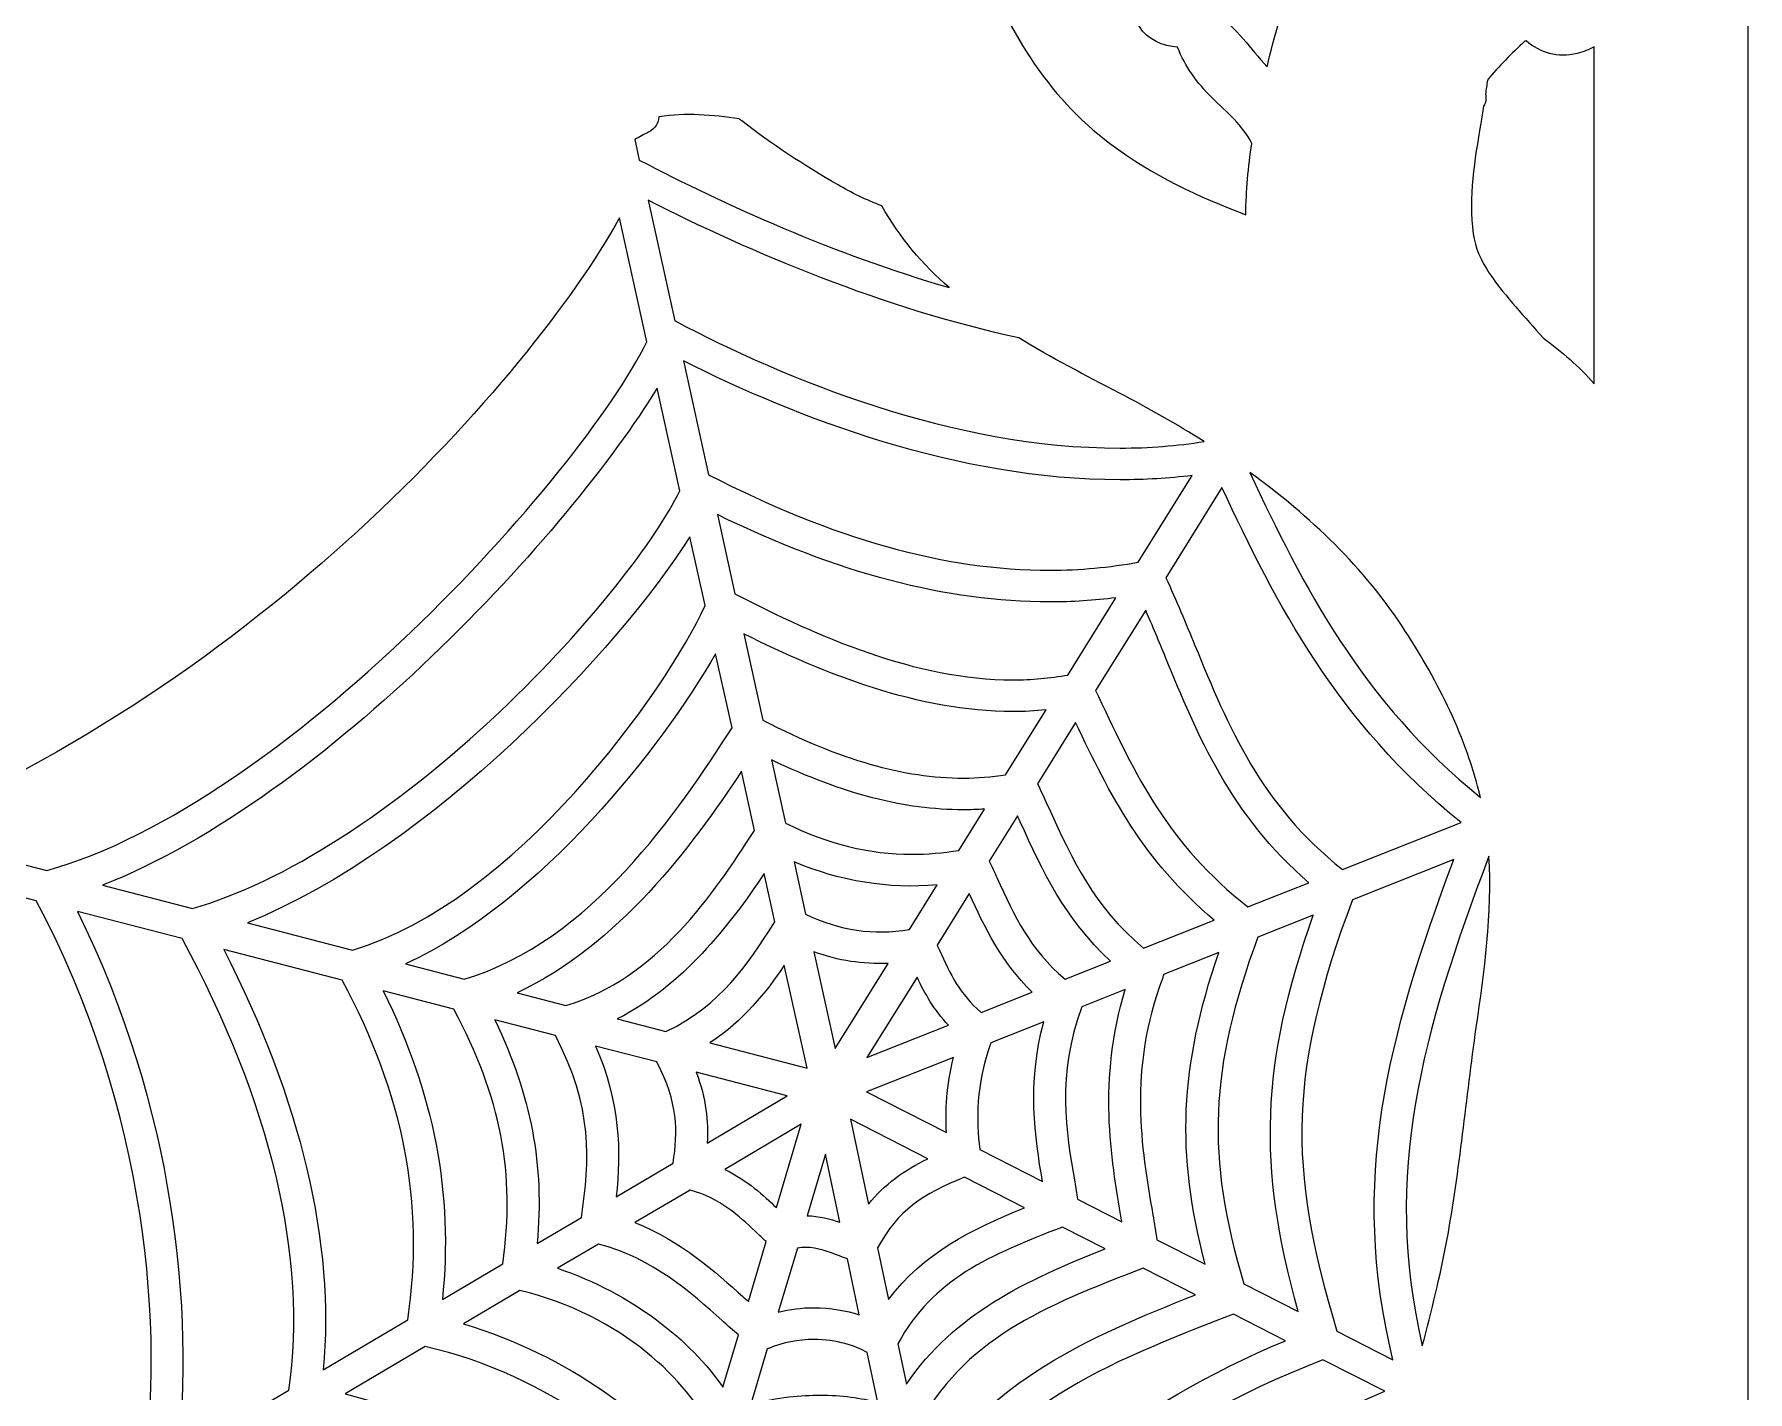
# Model space of a CAD drawing. Header units: centimetres. Extents: x -11 to 11, y -68 to 67.
# Drawn here: x 2.67 to 11.25, y 24.31 to 31.1 of the extents above; entities that cross this region are included whole.
import ezdxf

# ---------------------------------------------------------------- set-up
doc = ezdxf.new("R2010")
doc.units = ezdxf.units.CM
doc.header["$MEASUREMENT"] = 0
doc.layers.add('Layer 1', color=7, linetype='Continuous')

msp = doc.modelspace()

# ---------------------------------------------------------------- linework, layer by layer
at = {"layer": 'Layer 1', "color": 250}
for points, knots in [([(11.23119, 67.4996), (11.23119, 67.4996), (11.23119, 67.49999), (11.23119, 67.49999), (11.23119, 67.49999), (11.23119, 67.49999), (-11.25, 67.49999), (-11.25, 67.49999), (-11.25, 67.49999), (-11.25, 67.49999), (-11.25, 22.82991), (-11.25, 22.82991), (-11.25, 22.82991), (-11.25, 22.82991), (-11.25, 22.65116), (-11.25, 22.65116), (-11.25, 22.65116), (-11.25, 22.65116), (-11.25, 22.52506), (-11.25, 22.52506), (-11.25, 22.52506), (-11.25, 22.52506), (-11.25, 22.52284), (-11.25, 22.52284), (-11.25, 22.52284), (-11.25, 22.52284), (-11.25, 22.23765), (-11.25, 22.23765), (-11.25, 22.23765), (-11.25, 22.23765), (-11.25, 22.12359), (-11.25, 22.12359), (-11.25, 22.12359), (-11.25, 22.12359), (-11.25, -22.12435), (-11.25, -22.12435), (-11.25, -22.12435), (-11.25, -22.12435), (-11.25, -22.6495), (-11.25, -22.6495), (-11.25, -22.6495), (-11.25, -22.6495), (-11.25, -66.75004), (-11.25, -66.75004), (-11.25, -66.75004), (-11.25, -66.75004), (-11.25, -67.47622), (-11.25, -67.47622), (-11.25, -67.47622), (-11.25, -67.47622), (-11.25, -67.50001), (-11.25, -67.50001), (-11.25, -67.50001), (-11.25, -67.50001), (-5.83652, -67.5), (-5.83652, -67.5), (-5.83652, -67.5), (-5.83652, -67.5), (2.7491, -67.5), (2.7491, -67.5), (2.7491, -67.5), (2.7491, -67.5), (10.49996, -67.5), (10.49996, -67.5), (10.49996, -67.5), (10.49996, -67.5), (11.24998, -67.5), (11.24998, -67.5), (11.24998, -67.5), (11.24998, -67.5), (11.24998, -66.74999), (11.24998, -66.74999), (11.24998, -66.74999), (11.24998, -66.74999), (11.24998, -63.63576), (11.24998, -63.63576), (11.24998, -63.63576), (11.24998, -63.63576), (11.24998, -58.95271), (11.24998, -58.95271), (11.24998, -58.95271), (11.24998, -58.95271), (11.24998, -53.97423), (11.24998, -53.97423), (11.24998, -53.97423), (11.24998, -53.97423), (11.24998, -41.44171), (11.24998, -41.44171), (11.24998, -41.44171), (11.24998, -41.44171), (11.24998, -33.33805), (11.24998, -33.33805), (11.24998, -33.33805), (11.24998, -33.33805), (11.24998, -30.2047), (11.24998, -30.2047), (11.24998, -30.2047), (11.24998, -30.2047), (11.24998, -22.12427), (11.24998, -22.12427), (11.24998, -22.12427), (11.24998, -22.12427), (11.2499, -22.12428), (11.2499, -22.12428), (11.2499, -22.12428), (11.2499, -22.12428), (11.2499, -19.54332), (11.2499, -19.54332), (11.2499, -19.54332), (11.2499, -19.54332), (11.2499, -15.65183), (11.2499, -15.65183), (11.2499, -15.65183), (11.2499, -15.65183), (11.2499, -6.73389), (11.2499, -6.73389), (11.2499, -6.73389), (11.2499, -6.73389), (11.2499, -6.44555), (11.2499, -6.44555), (11.2499, -6.44555), (11.2499, -6.44555), (11.2499, 0.06511), (11.2499, 0.06511), (11.2499, 0.06511), (11.2499, 0.06511), (11.2499, 7.2826), (11.2499, 7.2826), (11.2499, 7.2826), (11.2499, 7.2826), (11.2499, 10.16764), (11.2499, 10.16764), (11.2499, 10.16764), (11.2499, 10.16764), (11.2499, 15.55805), (11.2499, 15.55805), (11.2499, 15.55805), (11.2499, 15.55805), (11.2499, 22.12395), (11.2499, 22.12395), (11.2499, 22.12395), (11.2499, 22.12395), (11.24998, 22.12395), (11.24998, 22.12395), (11.24998, 22.12395), (11.24998, 22.12395), (11.24998, 44.14271), (11.24998, 44.14271), (11.24998, 44.14271), (11.24998, 44.14271), (11.24998, 45.16697), (11.24998, 45.16697), (11.24998, 45.16697), (11.24998, 45.16697), (11.24998, 49.99241), (11.24998, 49.99241), (11.24998, 49.99241), (11.24998, 49.99241), (11.24998, 50.19312), (11.24998, 50.19312), (11.24998, 50.19312), (11.24998, 50.19312), (11.24998, 51.96308), (11.24998, 51.96308), (11.24998, 51.96308), (11.24998, 51.96308), (11.24998, 52.07288), (11.24998, 52.07288), (11.24998, 52.07288), (11.24998, 52.07288), (11.24998, 52.74908), (11.24998, 52.74908), (11.24998, 52.74908), (11.24998, 52.74908), (11.24998, 52.93143), (11.24998, 52.93143), (11.24998, 52.93143), (11.24998, 52.93143), (11.24998, 67.4996), (11.24998, 67.4996), (11.24998, 67.4996), (11.24998, 67.4996), (11.23119, 67.4996), (11.23119, 67.4996)], [0, 0, 0, 0, 0.0212766, 0.0212766, 0.0212766, 0.0212766, 0.0425532, 0.0425532, 0.0425532, 0.0425532, 0.0638298, 0.0638298, 0.0638298, 0.0638298, 0.0851064, 0.0851064, 0.0851064, 0.0851064, 0.106383, 0.106383, 0.106383, 0.106383, 0.1276596, 0.1276596, 0.1276596, 0.1276596, 0.1489362, 0.1489362, 0.1489362, 0.1489362, 0.1702128, 0.1702128, 0.1702128, 0.1702128, 0.1914894, 0.1914894, 0.1914894, 0.1914894, 0.212766, 0.212766, 0.212766, 0.212766, 0.2340426, 0.2340426, 0.2340426, 0.2340426, 0.2553191, 0.2553191, 0.2553191, 0.2553191, 0.2765957, 0.2765957, 0.2765957, 0.2765957, 0.2978723, 0.2978723, 0.2978723, 0.2978723, 0.3191489, 0.3191489, 0.3191489, 0.3191489, 0.3404255, 0.3404255, 0.3404255, 0.3404255, 0.3617021, 0.3617021, 0.3617021, 0.3617021, 0.3829787, 0.3829787, 0.3829787, 0.3829787, 0.4042553, 0.4042553, 0.4042553, 0.4042553, 0.4255319, 0.4255319, 0.4255319, 0.4255319, 0.4468085, 0.4468085, 0.4468085, 0.4468085, 0.4680851, 0.4680851, 0.4680851, 0.4680851, 0.4893617, 0.4893617, 0.4893617, 0.4893617, 0.5106383, 0.5106383, 0.5106383, 0.5106383, 0.5319149, 0.5319149, 0.5319149, 0.5319149, 0.5531915, 0.5531915, 0.5531915, 0.5531915, 0.5744681, 0.5744681, 0.5744681, 0.5744681, 0.5957447, 0.5957447, 0.5957447, 0.5957447, 0.6170213, 0.6170213, 0.6170213, 0.6170213, 0.6382979, 0.6382979, 0.6382979, 0.6382979, 0.6595745, 0.6595745, 0.6595745, 0.6595745, 0.6808511, 0.6808511, 0.6808511, 0.6808511, 0.7021277, 0.7021277, 0.7021277, 0.7021277, 0.7234043, 0.7234043, 0.7234043, 0.7234043, 0.7446809, 0.7446809, 0.7446809, 0.7446809, 0.7659574, 0.7659574, 0.7659574, 0.7659574, 0.787234, 0.787234, 0.787234, 0.787234, 0.8085106, 0.8085106, 0.8085106, 0.8085106, 0.8297872, 0.8297872, 0.8297872, 0.8297872, 0.8510638, 0.8510638, 0.8510638, 0.8510638, 0.8723404, 0.8723404, 0.8723404, 0.8723404, 0.893617, 0.893617, 0.893617, 0.893617, 0.9148936, 0.9148936, 0.9148936, 0.9148936, 0.9361702, 0.9361702, 0.9361702, 0.9361702, 0.9574468, 0.9574468, 0.9574468, 0.9574468, 1, 1, 1, 1]), ([(9.1331, 32.69326), (9.24163, 32.61388), (9.4334, 32.48244), (9.4061, 32.32427), (9.4061, 32.32427), (9.37639, 32.15213), (9.26788, 31.99105), (9.18348, 31.84164), (9.18348, 31.84164), (9.02224, 31.55629), (8.91898, 31.25469), (8.84341, 30.93957), (8.84341, 30.93957), (8.75972, 31.03493), (8.69183, 31.12901), (8.59129, 31.20974), (8.59129, 31.20974), (8.55528, 31.23869), (8.51567, 31.2439), (8.47146, 31.23408), (8.47146, 31.23408), (8.41439, 31.22138), (8.33708, 31.15156), (8.33247, 31.27305), (8.33247, 31.27305), (8.32972, 31.34608), (8.34051, 31.43246), (8.30165, 31.49882), (8.30165, 31.49882), (8.24678, 31.59251), (8.128, 31.67612), (8.05109, 31.75295), (8.05109, 31.75295), (7.97867, 31.82539), (7.86644, 31.71316), (7.93885, 31.64071), (7.93885, 31.64071), (8.00603, 31.57353), (8.16319, 31.46812), (8.17229, 31.37121), (8.17229, 31.37121), (8.17959, 31.29379), (8.16033, 31.21013), (8.20423, 31.14084), (8.20423, 31.14084), (8.24352, 31.07882), (8.32411, 31.04048), (8.39558, 31.03853), (8.39558, 31.03853), (8.43424, 30.93876), (8.49252, 30.86062), (8.56804, 30.78519), (8.56804, 30.78519), (8.64212, 30.71113), (8.72303, 30.648), (8.76698, 30.55635), (8.76698, 30.55635), (8.74952, 30.43835), (8.73875, 30.31912), (8.73695, 30.1999), (8.73695, 30.1999), (8.50047, 30.28936), (8.27171, 30.3968), (8.0616, 30.55301), (8.0616, 30.55301), (7.73894, 30.7928), (7.53222, 31.14184), (7.39953, 31.51556), (7.39953, 31.51556), (7.39892, 31.66801), (7.39635, 31.82076), (7.40228, 31.97305), (7.40228, 31.97305), (7.40601, 32.06936), (7.41898, 32.16249), (7.48793, 32.2338), (7.48793, 32.2338), (7.63861, 32.38956), (7.89531, 32.4824), (7.92346, 32.7246), (7.92346, 32.7246), (7.9468, 32.92539), (7.81752, 33.10653), (7.76127, 33.29462), (7.76127, 33.29462), (7.75897, 33.33177), (7.75733, 33.36815), (7.7569, 33.40334), (7.7569, 33.40334), (7.75669, 33.42361), (7.75015, 33.43961), (7.74007, 33.45186), (7.74007, 33.45186), (7.74465, 33.54116), (7.77497, 33.62873), (7.81056, 33.71049), (7.81056, 33.71049), (7.8389, 33.77568), (7.86702, 33.84074), (7.89155, 33.90747), (7.89155, 33.90747), (7.89877, 33.92726), (7.90319, 33.94716), (7.90671, 33.96711), (7.90671, 33.96711), (7.92534, 33.93332), (7.93891, 33.89596), (7.95235, 33.859), (7.95235, 33.859), (8.00736, 33.70726), (8.093, 33.58248), (8.21939, 33.48186), (8.21939, 33.48186), (8.22291, 33.47908), (8.22659, 33.47644), (8.23021, 33.47363), (8.23021, 33.47363), (8.34044, 33.22624), (8.50749, 32.98627), (8.72003, 32.99873), (8.72003, 32.99873), (8.84687, 32.88546), (8.99729, 32.79264), (9.1331, 32.69326)], [0, 0, 0, 0, 0.03125, 0.03125, 0.03125, 0.03125, 0.0625, 0.0625, 0.0625, 0.0625, 0.09375, 0.09375, 0.09375, 0.09375, 0.125, 0.125, 0.125, 0.125, 0.15625, 0.15625, 0.15625, 0.15625, 0.1875, 0.1875, 0.1875, 0.1875, 0.21875, 0.21875, 0.21875, 0.21875, 0.25, 0.25, 0.25, 0.25, 0.28125, 0.28125, 0.28125, 0.28125, 0.3125, 0.3125, 0.3125, 0.3125, 0.34375, 0.34375, 0.34375, 0.34375, 0.375, 0.375, 0.375, 0.375, 0.40625, 0.40625, 0.40625, 0.40625, 0.4375, 0.4375, 0.4375, 0.4375, 0.46875, 0.46875, 0.46875, 0.46875, 0.5, 0.5, 0.5, 0.5, 0.53125, 0.53125, 0.53125, 0.53125, 0.5625, 0.5625, 0.5625, 0.5625, 0.59375, 0.59375, 0.59375, 0.59375, 0.625, 0.625, 0.625, 0.625, 0.65625, 0.65625, 0.65625, 0.65625, 0.6875, 0.6875, 0.6875, 0.6875, 0.71875, 0.71875, 0.71875, 0.71875, 0.75, 0.75, 0.75, 0.75, 0.78125, 0.78125, 0.78125, 0.78125, 0.8125, 0.8125, 0.8125, 0.8125, 0.84375, 0.84375, 0.84375, 0.84375, 0.875, 0.875, 0.875, 0.875, 0.90625, 0.90625, 0.90625, 0.90625, 0.9375, 0.9375, 0.9375, 0.9375, 1, 1, 1, 1]), ([(9.87555, 30.10455), (9.85118, 30.28698), (9.88261, 30.47597), (9.91328, 30.65549), (9.91328, 30.65549), (9.91825, 30.68454), (9.92273, 30.71349), (9.92736, 30.74251), (9.92736, 30.74251), (9.93498, 30.75468), (9.93964, 30.76884), (9.93964, 30.78402), (9.93964, 30.78402), (9.93964, 30.79056), (9.93853, 30.79675), (9.93694, 30.80286), (9.93694, 30.80286), (9.94051, 30.82628), (9.94382, 30.84972), (9.94721, 30.87313), (9.94721, 30.87313), (10.00243, 30.94372), (10.06871, 31.00558), (10.13395, 31.06882), (10.13395, 31.06882), (10.13609, 31.06898), (10.13826, 31.06916), (10.14041, 31.06938), (10.14041, 31.06938), (10.21309, 31.0104), (10.29593, 30.9809), (10.39687, 31.00689), (10.39687, 31.00689), (10.42701, 31.01462), (10.45468, 31.02618), (10.48119, 31.03933), (10.48119, 31.03933), (10.48119, 31.03933), (10.48119, 29.35438), (10.48119, 29.35438), (10.48119, 29.35438), (10.48119, 29.35438), (10.48113, 29.35438), (10.48113, 29.35438), (10.48113, 29.35438), (10.40551, 29.43952), (10.31963, 29.51548), (10.22578, 29.58338), (10.22578, 29.58338), (10.18022, 29.63553), (10.13397, 29.68683), (10.08952, 29.73835), (10.08952, 29.73835), (10.00075, 29.84129), (9.89412, 29.96528), (9.87555, 30.10455)], [0, 0, 0, 0, 0.0666667, 0.0666667, 0.0666667, 0.0666667, 0.1333333, 0.1333333, 0.1333333, 0.1333333, 0.2, 0.2, 0.2, 0.2, 0.2666667, 0.2666667, 0.2666667, 0.2666667, 0.3333333, 0.3333333, 0.3333333, 0.3333333, 0.4, 0.4, 0.4, 0.4, 0.4666667, 0.4666667, 0.4666667, 0.4666667, 0.5333333, 0.5333333, 0.5333333, 0.5333333, 0.6, 0.6, 0.6, 0.6, 0.6666667, 0.6666667, 0.6666667, 0.6666667, 0.7333333, 0.7333333, 0.7333333, 0.7333333, 0.8, 0.8, 0.8, 0.8, 0.8666667, 0.8666667, 0.8666667, 0.8666667, 1, 1, 1, 1]), ([(6.9151, 30.2447), (7.00411, 30.08399), (7.11999, 29.95112), (7.25197, 29.83563), (7.25197, 29.83563), (6.67602, 30.00213), (6.13119, 30.24867), (5.7008, 30.47333), (5.7008, 30.47333), (5.7008, 30.47333), (5.6782, 30.57594), (5.6782, 30.57594), (5.6782, 30.57594), (5.70087, 30.58861), (5.72368, 30.6011), (5.74673, 30.61306), (5.74673, 30.61306), (5.78179, 30.63126), (5.79724, 30.65949), (5.7992, 30.68884), (5.7992, 30.68884), (5.93472, 30.71196), (6.06762, 30.69863), (6.20068, 30.67966), (6.20068, 30.67966), (6.20502, 30.67619), (6.20949, 30.67257), (6.21378, 30.66921), (6.21378, 30.66921), (6.36422, 30.55266), (6.52879, 30.44521), (6.69365, 30.35031), (6.69365, 30.35031), (6.76272, 30.31058), (6.83736, 30.27267), (6.9151, 30.2447)], [0, 0, 0, 0, 0.1, 0.1, 0.1, 0.1, 0.2, 0.2, 0.2, 0.2, 0.3, 0.3, 0.3, 0.3, 0.4, 0.4, 0.4, 0.4, 0.5, 0.5, 0.5, 0.5, 0.6, 0.6, 0.6, 0.6, 0.7, 0.7, 0.7, 0.7, 0.8, 0.8, 0.8, 0.8, 1, 1, 1, 1]), ([(8.10855, 29.03207), (7.26614, 29.03207), (6.43157, 29.37828), (5.87986, 29.66866), (5.87986, 29.66866), (5.8793, 29.66892), (5.87872, 29.66903), (5.87819, 29.66932), (5.87819, 29.66932), (5.87819, 29.66932), (5.74532, 30.27186), (5.74532, 30.27186), (5.74532, 30.27186), (6.26345, 30.00966), (6.92203, 29.7305), (7.60039, 29.58384), (7.60039, 29.58384), (7.76295, 29.48446), (7.93498, 29.3963), (8.10447, 29.30767), (8.10447, 29.30767), (8.24872, 29.23218), (8.39078, 29.15175), (8.52836, 29.06489), (8.52836, 29.06489), (8.39396, 29.04376), (8.2536, 29.03207), (8.10855, 29.03207)], [0, 0, 0, 0, 0.125, 0.125, 0.125, 0.125, 0.25, 0.25, 0.25, 0.25, 0.375, 0.375, 0.375, 0.375, 0.5, 0.5, 0.5, 0.5, 0.625, 0.625, 0.625, 0.625, 0.75, 0.75, 0.75, 0.75, 1, 1, 1, 1]), ([(5.73897, 29.5633), (5.39842, 28.88247), (3.928, 27.25362), (2.73436, 26.9177), (2.73436, 26.9177), (2.73436, 26.9177), (1.97016, 27.11614), (1.97016, 27.11614), (1.97016, 27.11614), (3.77594, 27.84761), (5.14273, 29.36393), (5.60204, 30.18414), (5.60204, 30.18414), (5.60204, 30.18414), (5.73897, 29.5633), (5.73897, 29.5633)], [0, 0, 0, 0, 0.2, 0.2, 0.2, 0.2, 0.4, 0.4, 0.4, 0.4, 0.6, 0.6, 0.6, 0.6, 1, 1, 1, 1]), ([(8.19835, 28.46141), (8.05521, 28.43498), (7.90694, 28.42101), (7.75671, 28.42101), (7.75671, 28.42101), (7.23069, 28.42101), (6.6716, 28.57748), (6.04811, 28.89893), (6.04811, 28.89893), (6.04811, 28.89893), (5.92259, 29.46815), (5.92259, 29.46815), (5.92259, 29.46815), (6.48761, 29.18383), (7.2917, 28.87337), (8.10858, 28.87337), (8.10858, 28.87337), (8.23161, 28.87337), (8.3521, 28.88065), (8.46857, 28.89509), (8.46857, 28.89509), (8.46857, 28.89509), (8.19835, 28.46141), (8.19835, 28.46141)], [0, 0, 0, 0, 0.1428571, 0.1428571, 0.1428571, 0.1428571, 0.2857143, 0.2857143, 0.2857143, 0.2857143, 0.4285714, 0.4285714, 0.4285714, 0.4285714, 0.5714286, 0.5714286, 0.5714286, 0.5714286, 0.7142857, 0.7142857, 0.7142857, 0.7142857, 1, 1, 1, 1]), ([(5.79004, 29.33176), (5.79004, 29.33176), (5.90336, 28.81789), (5.90336, 28.81789), (5.90336, 28.81789), (5.78673, 28.58082), (5.46915, 28.15402), (5.00219, 27.71296), (5.00219, 27.71296), (4.46953, 27.20988), (3.92417, 26.86129), (3.46345, 26.72831), (3.46345, 26.72831), (3.46345, 26.72831), (3.01395, 26.84504), (3.01395, 26.84504), (3.01395, 26.84504), (4.14105, 27.28989), (5.35456, 28.62162), (5.79004, 29.33176)], [0, 0, 0, 0, 0.1666667, 0.1666667, 0.1666667, 0.1666667, 0.3333333, 0.3333333, 0.3333333, 0.3333333, 0.5, 0.5, 0.5, 0.5, 0.6666667, 0.6666667, 0.6666667, 0.6666667, 1, 1, 1, 1]), ([(9.9114, 27.28439), (9.31688, 27.76604), (9.02319, 28.34286), (8.75755, 28.91004), (8.75755, 28.91004), (9.05931, 28.69223), (9.32916, 28.43495), (9.53548, 28.11677), (9.53548, 28.11677), (9.70148, 27.8607), (9.84229, 27.58199), (9.9114, 27.28439)], [0, 0, 0, 0, 0.25, 0.25, 0.25, 0.25, 0.5, 0.5, 0.5, 0.5, 1, 1, 1, 1]), ([(9.81493, 27.15826), (9.81493, 27.15826), (9.22152, 26.92363), (9.22152, 26.92363), (9.22152, 26.92363), (8.81033, 27.24883), (8.65079, 27.63597), (8.48219, 28.04515), (8.48219, 28.04515), (8.43663, 28.15569), (8.3894, 28.26957), (8.33691, 28.38358), (8.33691, 28.38358), (8.33691, 28.38358), (8.61774, 28.83427), (8.61774, 28.83427), (8.61774, 28.83427), (8.89058, 28.2521), (9.19379, 27.65983), (9.81493, 27.15826)], [0, 0, 0, 0, 0.1666667, 0.1666667, 0.1666667, 0.1666667, 0.3333333, 0.3333333, 0.3333333, 0.3333333, 0.5, 0.5, 0.5, 0.5, 0.6666667, 0.6666667, 0.6666667, 0.6666667, 1, 1, 1, 1]), ([(7.84648, 27.89671), (7.75708, 27.88089), (7.66471, 27.87247), (7.57105, 27.87247), (7.57105, 27.87247), (7.08612, 27.87247), (6.59709, 28.08787), (6.17955, 28.30295), (6.17955, 28.30295), (6.17955, 28.30295), (6.09208, 28.6994), (6.09208, 28.6994), (6.09208, 28.6994), (6.69234, 28.40574), (7.2382, 28.26228), (7.75668, 28.26228), (7.75668, 28.26228), (7.86815, 28.26228), (7.97874, 28.26932), (8.0872, 28.28305), (8.0872, 28.28305), (8.0872, 28.28305), (7.84648, 27.89671), (7.84648, 27.89671)], [0, 0, 0, 0, 0.1428571, 0.1428571, 0.1428571, 0.1428571, 0.2857143, 0.2857143, 0.2857143, 0.2857143, 0.4285714, 0.4285714, 0.4285714, 0.4285714, 0.5714286, 0.5714286, 0.5714286, 0.5714286, 0.7142857, 0.7142857, 0.7142857, 0.7142857, 1, 1, 1, 1]), ([(5.95413, 28.58788), (5.95413, 28.58788), (6.02999, 28.24397), (6.02999, 28.24397), (6.02999, 28.24397), (5.8352, 27.81646), (5.07839, 26.75876), (4.2648, 26.52021), (4.2648, 26.52021), (4.2648, 26.52021), (3.73931, 26.65668), (3.73931, 26.65668), (3.73931, 26.65668), (4.66667, 27.03311), (5.59901, 28.02623), (5.95413, 28.58788)], [0, 0, 0, 0, 0.2, 0.2, 0.2, 0.2, 0.4, 0.4, 0.4, 0.4, 0.6, 0.6, 0.6, 0.6, 1, 1, 1, 1]), ([(8.74781, 26.73633), (8.34675, 27.05169), (8.18546, 27.39411), (7.9997, 27.78887), (7.9997, 27.78887), (7.9997, 27.78887), (7.98533, 27.81935), (7.98533, 27.81935), (7.98533, 27.81935), (7.98533, 27.81935), (8.23592, 28.22144), (8.23592, 28.22144), (8.23592, 28.22144), (8.27066, 28.14191), (8.30342, 28.06243), (8.33546, 27.98466), (8.33546, 27.98466), (8.49535, 27.59662), (8.66039, 27.19647), (9.0532, 26.85706), (9.0532, 26.85706), (9.0532, 26.85706), (8.74781, 26.73633), (8.74781, 26.73633)], [0, 0, 0, 0, 0.1428571, 0.1428571, 0.1428571, 0.1428571, 0.2857143, 0.2857143, 0.2857143, 0.2857143, 0.4285714, 0.4285714, 0.4285714, 0.4285714, 0.5714286, 0.5714286, 0.5714286, 0.5714286, 0.7142857, 0.7142857, 0.7142857, 0.7142857, 1, 1, 1, 1]), ([(7.53496, 27.39673), (7.46516, 27.38625), (7.39428, 27.38093), (7.32335, 27.38093), (7.32335, 27.38093), (7.02252, 27.38093), (6.7114, 27.47054), (6.3191, 27.67012), (6.3191, 27.67012), (6.3191, 27.67012), (6.22374, 28.10261), (6.22374, 28.10261), (6.22374, 28.10261), (6.63175, 27.90015), (7.09824, 27.71375), (7.57105, 27.71375), (7.57105, 27.71375), (7.62701, 27.71375), (7.68257, 27.71663), (7.73755, 27.72187), (7.73755, 27.72187), (7.73755, 27.72187), (7.53496, 27.39673), (7.53496, 27.39673)], [0, 0, 0, 0, 0.1428571, 0.1428571, 0.1428571, 0.1428571, 0.2857143, 0.2857143, 0.2857143, 0.2857143, 0.4285714, 0.4285714, 0.4285714, 0.4285714, 0.5714286, 0.5714286, 0.5714286, 0.5714286, 0.7142857, 0.7142857, 0.7142857, 0.7142857, 1, 1, 1, 1]), ([(6.165, 27.63168), (5.89777, 27.21922), (5.46065, 26.56202), (4.82409, 26.37501), (4.82409, 26.37501), (4.82409, 26.37501), (4.5308, 26.45118), (4.5308, 26.45118), (4.5308, 26.45118), (5.20903, 26.76312), (5.81638, 27.53944), (6.083, 28.00344), (6.083, 28.00344), (6.083, 28.00344), (6.165, 27.63168), (6.165, 27.63168)], [0, 0, 0, 0, 0.2, 0.2, 0.2, 0.2, 0.4, 0.4, 0.4, 0.4, 0.6, 0.6, 0.6, 0.6, 1, 1, 1, 1]), ([(8.225, 26.52956), (7.97481, 26.74184), (7.87067, 26.96882), (7.75208, 27.22827), (7.75208, 27.22827), (7.73348, 27.26899), (7.71443, 27.3105), (7.69459, 27.3527), (7.69459, 27.3527), (7.69459, 27.3527), (7.88541, 27.65893), (7.88541, 27.65893), (7.88541, 27.65893), (8.05734, 27.29502), (8.2208, 26.97329), (8.57896, 26.66952), (8.57896, 26.66952), (8.57896, 26.66952), (8.225, 26.52956), (8.225, 26.52956)], [0, 0, 0, 0, 0.1666667, 0.1666667, 0.1666667, 0.1666667, 0.3333333, 0.3333333, 0.3333333, 0.3333333, 0.5, 0.5, 0.5, 0.5, 0.6666667, 0.6666667, 0.6666667, 0.6666667, 1, 1, 1, 1]), ([(7.29985, 27.01933), (7.22047, 27.00644), (7.14205, 26.99959), (7.06612, 26.99959), (7.06612, 26.99959), (6.85205, 26.99959), (6.64443, 27.05095), (6.43273, 27.15511), (6.43273, 27.15511), (6.43273, 27.15511), (6.36288, 27.47166), (6.36288, 27.47166), (6.36288, 27.47166), (6.72589, 27.29992), (7.02712, 27.22218), (7.32337, 27.22218), (7.32337, 27.22218), (7.35848, 27.22218), (7.39354, 27.22361), (7.42859, 27.22594), (7.42859, 27.22594), (7.42859, 27.22594), (7.29985, 27.01933), (7.29985, 27.01933)], [0, 0, 0, 0, 0.1428571, 0.1428571, 0.1428571, 0.1428571, 0.2857143, 0.2857143, 0.2857143, 0.2857143, 0.4285714, 0.4285714, 0.4285714, 0.4285714, 0.5714286, 0.5714286, 0.5714286, 0.5714286, 0.7142857, 0.7142857, 0.7142857, 0.7142857, 1, 1, 1, 1]), ([(6.27806, 27.119), (6.07073, 26.79907), (5.78847, 26.37833), (5.33352, 26.24273), (5.33352, 26.24273), (5.33352, 26.24273), (5.08873, 26.30623), (5.08873, 26.30623), (5.08873, 26.30623), (5.59811, 26.54533), (5.9635, 27.03865), (6.21284, 27.41478), (6.21284, 27.41478), (6.21284, 27.41478), (6.27806, 27.119), (6.27806, 27.119)], [0, 0, 0, 0, 0.2, 0.2, 0.2, 0.2, 0.4, 0.4, 0.4, 0.4, 0.6, 0.6, 0.6, 0.6, 1, 1, 1, 1]), ([(7.83225, 26.37433), (7.65419, 26.52723), (7.581, 26.68662), (7.49102, 26.88352), (7.49102, 26.88352), (7.4788, 26.91027), (7.46612, 26.93773), (7.45318, 26.96533), (7.45318, 26.96533), (7.45318, 26.96533), (7.5942, 27.19171), (7.5942, 27.19171), (7.5942, 27.19171), (7.59867, 27.18195), (7.60328, 27.17202), (7.60769, 27.16239), (7.60769, 27.16239), (7.71971, 26.91717), (7.82682, 26.68355), (8.05981, 26.46431), (8.05981, 26.46431), (8.05981, 26.46431), (7.83225, 26.37433), (7.83225, 26.37433)], [0, 0, 0, 0, 0.1428571, 0.1428571, 0.1428571, 0.1428571, 0.2857143, 0.2857143, 0.2857143, 0.2857143, 0.4285714, 0.4285714, 0.4285714, 0.4285714, 0.5714286, 0.5714286, 0.5714286, 0.5714286, 0.7142857, 0.7142857, 0.7142857, 0.7142857, 1, 1, 1, 1]), ([(2.68158, 26.76739), (3.24165, 25.71893), (3.32605, 24.60193), (3.21585, 23.88692), (3.21585, 23.88692), (3.21585, 23.88692), (2.61228, 23.53055), (2.61228, 23.53055), (2.61228, 23.53055), (2.72028, 24.50819), (2.42421, 25.87484), (1.86372, 26.97974), (1.86372, 26.97974), (1.86372, 26.97974), (2.68158, 26.76739), (2.68158, 26.76739)], [0, 0, 0, 0, 0.2, 0.2, 0.2, 0.2, 0.4, 0.4, 0.4, 0.4, 0.6, 0.6, 0.6, 0.6, 1, 1, 1, 1]), ([(7.05287, 26.62306), (6.87205, 26.59314), (6.70505, 26.61795), (6.53307, 26.70008), (6.53307, 26.70008), (6.53307, 26.70008), (6.47547, 26.96122), (6.47547, 26.96122), (6.47547, 26.96122), (6.71127, 26.86385), (6.94553, 26.82599), (7.19188, 26.84613), (7.19188, 26.84613), (7.19188, 26.84613), (7.05287, 26.62306), (7.05287, 26.62306)], [0, 0, 0, 0, 0.2, 0.2, 0.2, 0.2, 0.4, 0.4, 0.4, 0.4, 0.6, 0.6, 0.6, 0.6, 1, 1, 1, 1]), ([(9.47388, 24.47012), (9.47388, 24.47012), (9.19342, 24.61281), (9.19342, 24.61281), (9.19342, 24.61281), (8.93979, 25.44892), (8.95688, 25.9252), (9.27084, 26.77245), (9.27084, 26.77245), (9.27084, 26.77245), (9.77805, 26.973), (9.77805, 26.973), (9.77805, 26.973), (9.44406, 26.07537), (9.25565, 25.36552), (9.47388, 24.47012)], [0, 0, 0, 0, 0.2, 0.2, 0.2, 0.2, 0.4, 0.4, 0.4, 0.4, 0.6, 0.6, 0.6, 0.6, 1, 1, 1, 1]), ([(9.95423, 26.99073), (9.97227, 26.70606), (9.9306, 26.41), (9.89094, 26.13327), (9.89094, 26.13327), (9.84017, 25.77891), (9.8085, 25.41815), (9.74354, 25.06655), (9.74354, 25.06655), (9.71081, 24.88923), (9.66705, 24.7142), (9.6208, 24.53974), (9.6208, 24.53974), (9.4203, 25.4028), (9.61824, 26.09765), (9.95423, 26.99073)], [0, 0, 0, 0, 0.2, 0.2, 0.2, 0.2, 0.4, 0.4, 0.4, 0.4, 0.6, 0.6, 0.6, 0.6, 1, 1, 1, 1]), ([(6.37913, 26.66111), (6.37913, 26.66111), (6.37103, 26.6486), (6.37103, 26.6486), (6.37103, 26.6486), (6.24411, 26.45096), (6.11256, 26.24699), (5.83453, 26.11258), (5.83453, 26.11258), (5.83453, 26.11258), (5.59082, 26.17589), (5.59082, 26.17589), (5.59082, 26.17589), (5.92028, 26.3443), (6.14875, 26.63888), (6.32578, 26.90278), (6.32578, 26.90278), (6.32578, 26.90278), (6.37913, 26.66111), (6.37913, 26.66111)], [0, 0, 0, 0, 0.1666667, 0.1666667, 0.1666667, 0.1666667, 0.3333333, 0.3333333, 0.3333333, 0.3333333, 0.5, 0.5, 0.5, 0.5, 0.6666667, 0.6666667, 0.6666667, 0.6666667, 1, 1, 1, 1]), ([(7.41222, 26.20819), (7.30369, 26.30116), (7.25866, 26.39919), (7.20328, 26.52042), (7.20328, 26.52042), (7.19952, 26.52865), (7.1955, 26.53727), (7.19169, 26.54553), (7.19169, 26.54553), (7.19169, 26.54553), (7.35282, 26.80411), (7.35282, 26.80411), (7.35282, 26.80411), (7.4319, 26.63113), (7.5098, 26.46579), (7.66836, 26.30947), (7.66836, 26.30947), (7.66836, 26.30947), (7.41222, 26.20819), (7.41222, 26.20819)], [0, 0, 0, 0, 0.1666667, 0.1666667, 0.1666667, 0.1666667, 0.3333333, 0.3333333, 0.3333333, 0.3333333, 0.5, 0.5, 0.5, 0.5, 0.6666667, 0.6666667, 0.6666667, 0.6666667, 1, 1, 1, 1]), ([(3.41178, 26.57774), (3.85739, 25.75928), (4.04207, 24.97982), (3.94719, 24.31865), (3.94719, 24.31865), (3.94719, 24.31865), (3.3899, 23.98964), (3.3899, 23.98964), (3.3899, 23.98964), (3.47219, 24.70058), (3.37651, 25.72935), (2.88777, 26.71384), (2.88777, 26.71384), (2.88777, 26.71384), (3.41178, 26.57774), (3.41178, 26.57774)], [0, 0, 0, 0, 0.2, 0.2, 0.2, 0.2, 0.4, 0.4, 0.4, 0.4, 0.6, 0.6, 0.6, 0.6, 1, 1, 1, 1]), ([(8.99935, 24.71155), (8.99935, 24.71155), (8.72723, 24.84998), (8.72723, 24.84998), (8.72723, 24.84998), (8.53662, 25.49141), (8.55451, 25.92546), (8.79745, 26.58522), (8.79745, 26.58522), (8.79745, 26.58522), (9.07418, 26.69463), (9.07418, 26.69463), (9.07418, 26.69463), (8.81298, 25.94485), (8.79398, 25.45014), (8.99935, 24.71155)], [0, 0, 0, 0, 0.2, 0.2, 0.2, 0.2, 0.4, 0.4, 0.4, 0.4, 0.6, 0.6, 0.6, 0.6, 1, 1, 1, 1]), ([(4.21288, 26.36972), (4.52295, 25.79587), (4.62793, 25.25368), (4.54205, 24.66993), (4.54205, 24.66993), (4.54205, 24.66993), (4.1189, 24.42008), (4.1189, 24.42008), (4.1189, 24.42008), (4.17732, 25.05103), (4.00666, 25.77165), (3.62016, 26.52362), (3.62016, 26.52362), (3.62016, 26.52362), (4.21288, 26.36972), (4.21288, 26.36972)], [0, 0, 0, 0, 0.2, 0.2, 0.2, 0.2, 0.4, 0.4, 0.4, 0.4, 0.6, 0.6, 0.6, 0.6, 1, 1, 1, 1]), ([(6.68152, 26.02706), (6.68152, 26.02706), (6.57476, 26.51117), (6.57476, 26.51117), (6.57476, 26.51117), (6.69724, 26.4673), (6.8199, 26.44844), (6.94721, 26.45344), (6.94721, 26.45344), (6.94721, 26.45344), (6.68152, 26.02706), (6.68152, 26.02706)], [0, 0, 0, 0, 0.25, 0.25, 0.25, 0.25, 0.5, 0.5, 0.5, 0.5, 1, 1, 1, 1]), ([(8.5344, 24.94809), (8.5344, 24.94809), (8.29249, 25.07112), (8.29249, 25.07112), (8.29249, 25.07112), (8.28598, 25.112), (8.27908, 25.15325), (8.27167, 25.19637), (8.27167, 25.19637), (8.21351, 25.5352), (8.14758, 25.91919), (8.32125, 26.38205), (8.32125, 26.38205), (8.32326, 26.38742), (8.32445, 26.3929), (8.32525, 26.39843), (8.32525, 26.39843), (8.32525, 26.39843), (8.60142, 26.50762), (8.60142, 26.50762), (8.60142, 26.50762), (8.406, 25.93049), (8.38719, 25.50967), (8.5344, 24.94809)], [0, 0, 0, 0, 0.1428571, 0.1428571, 0.1428571, 0.1428571, 0.2857143, 0.2857143, 0.2857143, 0.2857143, 0.4285714, 0.4285714, 0.4285714, 0.4285714, 0.5714286, 0.5714286, 0.5714286, 0.5714286, 0.7142857, 0.7142857, 0.7142857, 0.7142857, 1, 1, 1, 1]), ([(6.54053, 25.92924), (6.54053, 25.92924), (6.05417, 26.05553), (6.05417, 26.05553), (6.05417, 26.05553), (6.22348, 26.16943), (6.33463, 26.30818), (6.42694, 26.44418), (6.42694, 26.44418), (6.42694, 26.44418), (6.54053, 25.92924), (6.54053, 25.92924)], [0, 0, 0, 0, 0.25, 0.25, 0.25, 0.25, 0.5, 0.5, 0.5, 0.5, 1, 1, 1, 1]), ([(7.09136, 26.38457), (7.13113, 26.30152), (7.17624, 26.22127), (7.24958, 26.1439), (7.24958, 26.1439), (7.24958, 26.1439), (6.84059, 25.98216), (6.84059, 25.98216), (6.84059, 25.98216), (6.84059, 25.98216), (7.09136, 26.38457), (7.09136, 26.38457)], [0, 0, 0, 0, 0.25, 0.25, 0.25, 0.25, 0.5, 0.5, 0.5, 0.5, 1, 1, 1, 1]), ([(4.77213, 26.22447), (5.00814, 25.78576), (5.08222, 25.4005), (5.01705, 24.95032), (5.01705, 24.95032), (5.01705, 24.95032), (4.71511, 24.77202), (4.71511, 24.77202), (4.71511, 24.77202), (4.76996, 25.30026), (4.67444, 25.79839), (4.41928, 26.3161), (4.41928, 26.3161), (4.41928, 26.3161), (4.77213, 26.22447), (4.77213, 26.22447)], [0, 0, 0, 0, 0.2, 0.2, 0.2, 0.2, 0.4, 0.4, 0.4, 0.4, 0.6, 0.6, 0.6, 0.6, 1, 1, 1, 1]), ([(8.11522, 25.16955), (8.11578, 25.16651), (8.11623, 25.16357), (8.11678, 25.16055), (8.11678, 25.16055), (8.11678, 25.16055), (7.89524, 25.27329), (7.89524, 25.27329), (7.89524, 25.27329), (7.89061, 25.3021), (7.88574, 25.33123), (7.88058, 25.36118), (7.88058, 25.36118), (7.83756, 25.61166), (7.7888, 25.89559), (7.91659, 26.23613), (7.91659, 26.23613), (7.9167, 26.23645), (7.91672, 26.23669), (7.91683, 26.23695), (7.91683, 26.23695), (7.91683, 26.23695), (8.134, 26.32283), (8.134, 26.32283), (8.134, 26.32283), (7.99555, 25.86987), (8.06119, 25.48414), (8.11522, 25.16955)], [0, 0, 0, 0, 0.125, 0.125, 0.125, 0.125, 0.25, 0.25, 0.25, 0.25, 0.375, 0.375, 0.375, 0.375, 0.5, 0.5, 0.5, 0.5, 0.625, 0.625, 0.625, 0.625, 0.75, 0.75, 0.75, 0.75, 1, 1, 1, 1]), ([(5.28114, 26.09228), (5.46794, 25.7379), (5.45468, 25.46749), (5.41113, 25.18296), (5.41113, 25.18296), (5.41113, 25.18296), (5.18938, 25.05207), (5.18938, 25.05207), (5.18938, 25.05207), (5.22602, 25.44238), (5.15996, 25.79161), (4.97774, 26.1711), (4.97774, 26.1711), (4.97774, 26.1711), (5.28114, 26.09228), (5.28114, 26.09228)], [0, 0, 0, 0, 0.2, 0.2, 0.2, 0.2, 0.4, 0.4, 0.4, 0.4, 0.6, 0.6, 0.6, 0.6, 1, 1, 1, 1]), ([(7.71925, 25.36282), (7.71925, 25.36282), (7.40596, 25.52221), (7.40596, 25.52221), (7.40596, 25.52221), (7.38707, 25.67067), (7.3854, 25.83926), (7.46099, 26.05677), (7.46099, 26.05677), (7.46099, 26.05677), (7.726, 26.16152), (7.726, 26.16152), (7.726, 26.16152), (7.64154, 25.85095), (7.68144, 25.58441), (7.71925, 25.36282)], [0, 0, 0, 0, 0.2, 0.2, 0.2, 0.2, 0.4, 0.4, 0.4, 0.4, 0.6, 0.6, 0.6, 0.6, 1, 1, 1, 1]), ([(5.78898, 25.96041), (5.89579, 25.75419), (5.8941, 25.61478), (5.87047, 25.45416), (5.87047, 25.45416), (5.87047, 25.45416), (5.58504, 25.28565), (5.58504, 25.28565), (5.58504, 25.28565), (5.61084, 25.51589), (5.60425, 25.75579), (5.48228, 26.04011), (5.48228, 26.04011), (5.48228, 26.04011), (5.78898, 25.96041), (5.78898, 25.96041)], [0, 0, 0, 0, 0.2, 0.2, 0.2, 0.2, 0.4, 0.4, 0.4, 0.4, 0.6, 0.6, 0.6, 0.6, 1, 1, 1, 1]), ([(6.4411, 25.79103), (6.4411, 25.79103), (6.04076, 25.55465), (6.04076, 25.55465), (6.04076, 25.55465), (6.0469, 25.66302), (6.03621, 25.77597), (5.98586, 25.90927), (5.98586, 25.90927), (5.98586, 25.90927), (6.4411, 25.79103), (6.4411, 25.79103)], [0, 0, 0, 0, 0.25, 0.25, 0.25, 0.25, 0.5, 0.5, 0.5, 0.5, 1, 1, 1, 1]), ([(7.23858, 25.60738), (7.23858, 25.60738), (6.8389, 25.81079), (6.8389, 25.81079), (6.8389, 25.81079), (6.8389, 25.81079), (7.27348, 25.98264), (7.27348, 25.98264), (7.27348, 25.98264), (7.23831, 25.84048), (7.23228, 25.71662), (7.23858, 25.60738)], [0, 0, 0, 0, 0.25, 0.25, 0.25, 0.25, 0.5, 0.5, 0.5, 0.5, 1, 1, 1, 1]), ([(6.3872, 25.23143), (6.32312, 25.29231), (6.24229, 25.3674), (6.12984, 25.42296), (6.12984, 25.42296), (6.12984, 25.42296), (6.51185, 25.64849), (6.51185, 25.64849), (6.51185, 25.64849), (6.51185, 25.64849), (6.3872, 25.23143), (6.3872, 25.23143)], [0, 0, 0, 0, 0.25, 0.25, 0.25, 0.25, 0.5, 0.5, 0.5, 0.5, 1, 1, 1, 1]), ([(6.75791, 25.67384), (6.75791, 25.67384), (7.14603, 25.47635), (7.14603, 25.47635), (7.14603, 25.47635), (7.0257, 25.41769), (6.92912, 25.34909), (6.84784, 25.24828), (6.84784, 25.24828), (6.84784, 25.24828), (6.75791, 25.67384), (6.75791, 25.67384)], [0, 0, 0, 0, 0.25, 0.25, 0.25, 0.25, 0.5, 0.5, 0.5, 0.5, 1, 1, 1, 1]), ([(6.54079, 25.19103), (6.54079, 25.19103), (6.63273, 25.49848), (6.63273, 25.49848), (6.63273, 25.49848), (6.63273, 25.49848), (6.70454, 25.15862), (6.70454, 25.15862), (6.70454, 25.15862), (6.65684, 25.17505), (6.60088, 25.18994), (6.54079, 25.19103)], [0, 0, 0, 0, 0.25, 0.25, 0.25, 0.25, 0.5, 0.5, 0.5, 0.5, 1, 1, 1, 1]), ([(6.28124, 25.11314), (6.30074, 25.09462), (6.31886, 25.07745), (6.33662, 25.06208), (6.33662, 25.06208), (6.33662, 25.06208), (6.24685, 24.7618), (6.24685, 24.7618), (6.24685, 24.7618), (6.23801, 24.76971), (6.22902, 24.77778), (6.21976, 24.78614), (6.21976, 24.78614), (6.08551, 24.90703), (5.91123, 25.06385), (5.67895, 25.15666), (5.67895, 25.15666), (5.67895, 25.15666), (5.95491, 25.31962), (5.95491, 25.31962), (5.95491, 25.31962), (6.10513, 25.27916), (6.20257, 25.18791), (6.28124, 25.11314)], [0, 0, 0, 0, 0.1428571, 0.1428571, 0.1428571, 0.1428571, 0.2857143, 0.2857143, 0.2857143, 0.2857143, 0.4285714, 0.4285714, 0.4285714, 0.4285714, 0.5714286, 0.5714286, 0.5714286, 0.5714286, 0.7142857, 0.7142857, 0.7142857, 0.7142857, 1, 1, 1, 1]), ([(6.94857, 24.77153), (6.94857, 24.77153), (6.89404, 25.02963), (6.89404, 25.02963), (6.89404, 25.02963), (6.99426, 25.21807), (7.11875, 25.29945), (7.32883, 25.38338), (7.32883, 25.38338), (7.32883, 25.38338), (7.62961, 25.23032), (7.62961, 25.23032), (7.62961, 25.23032), (7.35936, 25.12152), (7.12219, 25.00246), (6.94857, 24.77153)], [0, 0, 0, 0, 0.2, 0.2, 0.2, 0.2, 0.4, 0.4, 0.4, 0.4, 0.6, 0.6, 0.6, 0.6, 1, 1, 1, 1]), ([(7.81876, 25.13409), (7.81876, 25.13409), (8.03299, 25.02511), (8.03299, 25.02511), (8.03299, 25.02511), (7.63188, 24.86689), (7.28165, 24.70171), (7.03797, 24.34873), (7.03797, 24.34873), (7.03797, 24.34873), (6.99558, 24.54928), (6.99558, 24.54928), (6.99558, 24.54928), (7.16867, 24.87464), (7.45665, 24.99415), (7.81876, 25.13409)], [0, 0, 0, 0, 0.2, 0.2, 0.2, 0.2, 0.4, 0.4, 0.4, 0.4, 0.6, 0.6, 0.6, 0.6, 1, 1, 1, 1]), ([(5.4963, 25.04895), (5.76456, 24.9819), (5.96551, 24.80143), (6.11352, 24.66819), (6.11352, 24.66819), (6.14313, 24.64152), (6.17075, 24.61673), (6.19681, 24.59461), (6.19681, 24.59461), (6.19681, 24.59461), (6.11881, 24.33355), (6.11881, 24.33355), (6.11881, 24.33355), (5.96149, 24.56408), (5.6659, 24.80297), (5.29146, 24.92804), (5.29146, 24.92804), (5.29146, 24.92804), (5.4963, 25.04895), (5.4963, 25.04895)], [0, 0, 0, 0, 0.1666667, 0.1666667, 0.1666667, 0.1666667, 0.3333333, 0.3333333, 0.3333333, 0.3333333, 0.5, 0.5, 0.5, 0.5, 0.6666667, 0.6666667, 0.6666667, 0.6666667, 1, 1, 1, 1]), ([(6.49211, 25.02821), (6.50552, 25.03101), (6.51936, 25.03258), (6.53394, 25.03258), (6.53394, 25.03258), (6.59247, 25.03258), (6.65115, 25.00998), (6.70293, 24.99006), (6.70293, 24.99006), (6.71714, 24.98461), (6.73042, 24.97958), (6.74331, 24.97511), (6.74331, 24.97511), (6.74331, 24.97511), (6.80239, 24.69539), (6.80239, 24.69539), (6.80239, 24.69539), (6.73698, 24.71632), (6.65981, 24.73079), (6.57482, 24.73079), (6.57482, 24.73079), (6.51415, 24.73079), (6.45459, 24.72336), (6.39673, 24.7092), (6.39673, 24.7092), (6.39673, 24.7092), (6.49211, 25.02821), (6.49211, 25.02821)], [0, 0, 0, 0, 0.125, 0.125, 0.125, 0.125, 0.25, 0.25, 0.25, 0.25, 0.375, 0.375, 0.375, 0.375, 0.5, 0.5, 0.5, 0.5, 0.625, 0.625, 0.625, 0.625, 0.75, 0.75, 0.75, 0.75, 1, 1, 1, 1]), ([(8.22262, 24.92862), (8.22262, 24.92862), (8.48562, 24.79474), (8.48562, 24.79474), (8.48562, 24.79474), (7.93619, 24.58019), (7.45819, 24.36463), (7.13968, 23.86724), (7.13968, 23.86724), (7.13968, 23.86724), (7.08594, 24.12148), (7.08594, 24.12148), (7.08594, 24.12148), (7.3247, 24.57537), (7.72229, 24.73542), (8.22262, 24.92862)], [0, 0, 0, 0, 0.2, 0.2, 0.2, 0.2, 0.4, 0.4, 0.4, 0.4, 0.6, 0.6, 0.6, 0.6, 1, 1, 1, 1]), ([(6.05565, 24.12227), (6.05565, 24.12227), (5.98098, 23.87234), (5.98098, 23.87234), (5.98098, 23.87234), (5.77318, 24.17291), (5.34654, 24.49218), (4.82068, 24.65006), (4.82068, 24.65006), (4.82068, 24.65006), (5.10328, 24.81693), (5.10328, 24.81693), (5.10328, 24.81693), (5.61274, 24.69718), (5.95794, 24.35032), (6.05565, 24.12227)], [0, 0, 0, 0, 0.2, 0.2, 0.2, 0.2, 0.4, 0.4, 0.4, 0.4, 0.6, 0.6, 0.6, 0.6, 1, 1, 1, 1]), ([(8.67558, 24.69811), (8.67558, 24.69811), (8.93577, 24.56577), (8.93577, 24.56577), (8.93577, 24.56577), (8.15292, 24.23665), (7.6436, 23.81131), (7.28406, 23.18404), (7.28406, 23.18404), (7.28406, 23.18404), (7.18897, 23.63394), (7.18897, 23.63394), (7.18897, 23.63394), (7.49845, 24.23911), (8.01881, 24.44469), (8.67558, 24.69811)], [0, 0, 0, 0, 0.2, 0.2, 0.2, 0.2, 0.4, 0.4, 0.4, 0.4, 0.6, 0.6, 0.6, 0.6, 1, 1, 1, 1]), ([(5.91886, 23.6646), (5.91886, 23.6646), (5.82255, 23.3425), (5.82255, 23.3425), (5.82255, 23.3425), (5.56117, 23.7322), (4.93614, 24.11085), (4.22891, 24.30066), (4.22891, 24.30066), (4.22891, 24.30066), (4.62848, 24.53656), (4.62848, 24.53656), (4.62848, 24.53656), (5.25727, 24.39244), (5.77038, 23.98569), (5.91886, 23.6646)], [0, 0, 0, 0, 0.2, 0.2, 0.2, 0.2, 0.4, 0.4, 0.4, 0.4, 0.6, 0.6, 0.6, 0.6, 1, 1, 1, 1]), ([(6.34177, 24.52515), (6.34447, 24.52592), (6.34722, 24.52629), (6.34984, 24.52737), (6.34984, 24.52737), (6.42112, 24.55698), (6.49687, 24.57198), (6.57489, 24.57198), (6.57489, 24.57198), (6.68988, 24.57198), (6.7859, 24.53917), (6.84233, 24.50639), (6.84233, 24.50639), (6.84233, 24.50639), (6.89509, 24.25673), (6.89509, 24.25673), (6.89509, 24.25673), (6.81267, 24.28041), (6.71351, 24.29327), (6.60534, 24.29327), (6.60534, 24.29327), (6.51633, 24.29327), (6.39314, 24.28401), (6.25897, 24.24821), (6.25897, 24.24821), (6.25897, 24.24821), (6.34177, 24.52515), (6.34177, 24.52515)], [0, 0, 0, 0, 0.125, 0.125, 0.125, 0.125, 0.25, 0.25, 0.25, 0.25, 0.375, 0.375, 0.375, 0.375, 0.5, 0.5, 0.5, 0.5, 0.625, 0.625, 0.625, 0.625, 0.75, 0.75, 0.75, 0.75, 1, 1, 1, 1]), ([(7.52327, 22.65111), (7.52327, 22.65111), (7.52195, 22.65111), (7.52195, 22.65111), (7.52195, 22.65111), (7.49089, 22.59933), (7.46049, 22.54657), (7.43067, 22.49262), (7.43067, 22.49262), (7.43067, 22.49262), (7.39715, 22.65111), (7.39715, 22.65111), (7.39715, 22.65111), (7.39715, 22.65111), (7.39664, 22.65111), (7.39664, 22.65111), (7.39664, 22.65111), (7.39664, 22.65111), (7.33491, 22.94334), (7.33491, 22.94334), (7.33491, 22.94334), (7.69744, 23.66266), (8.23502, 24.12177), (9.1231, 24.47049), (9.1231, 24.47049), (9.1231, 24.47049), (9.43317, 24.31272), (9.43317, 24.31272), (9.43317, 24.31272), (8.61094, 23.97051), (7.99457, 23.4352), (7.52327, 22.65111)], [0, 0, 0, 0, 0.1111111, 0.1111111, 0.1111111, 0.1111111, 0.2222222, 0.2222222, 0.2222222, 0.2222222, 0.3333333, 0.3333333, 0.3333333, 0.3333333, 0.4444444, 0.4444444, 0.4444444, 0.4444444, 0.5555556, 0.5555556, 0.5555556, 0.5555556, 0.6666667, 0.6666667, 0.6666667, 0.6666667, 0.7777778, 0.7777778, 0.7777778, 0.7777778, 1, 1, 1, 1])]:
    msp.add_open_spline(points, degree=3, knots=knots, dxfattribs=at)

doc.saveas('drawing.dxf')
